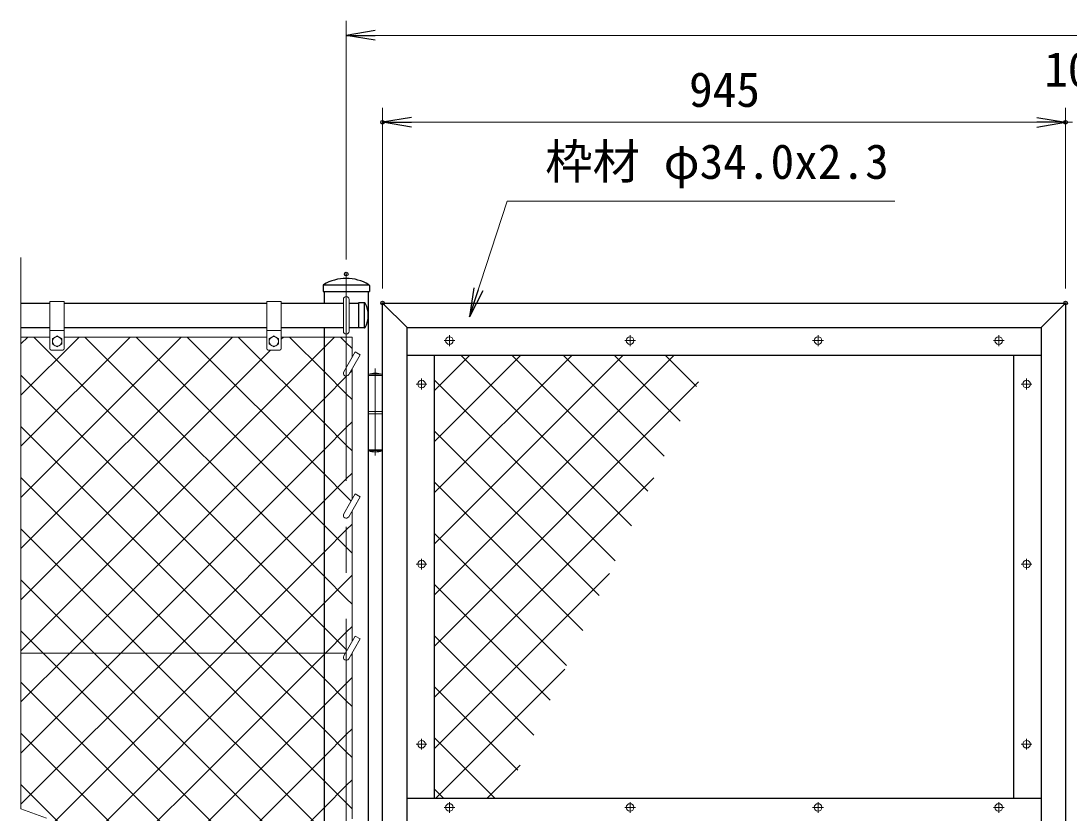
# Model space of a CAD drawing. Units: millimetres, scale not verified. Extents: x -4200 to 4200, y -2970 to 2970.
# Drawn here: x -208 to 1242, y 256 to 1351 of the extents above; entities that cross this region are included whole.
import ezdxf
from ezdxf.enums import TextEntityAlignment as Align

# ---------------------------------------------------------------- set-up
doc = ezdxf.new("R2010")
doc.units = ezdxf.units.MM
doc.header["$LTSCALE"] = 10
doc.header["$PDMODE"] = 32
doc.header["$PDSIZE"] = 5
doc.linetypes.add('USER1', pattern=[50.8, 31.75, -6.35, 6.35, -6.35])
for name, color, linetype, lineweight in [('0-0_D-STR1', 1, 'Continuous', 25), ('0-2_D-STR3', 3, 'Continuous', 13), ('0-3_D-BMK', 2, 'USER1', 13), ('0-6_D-STR-TXT', 7, 'Continuous', 13), ('0-7_D-STR-DIM', 7, 'Continuous', 13), ('0-B_D-STR2', 7, 'Continuous', 13)]:
    doc.layers.add(name, color=color, linetype=linetype, lineweight=lineweight)
doc.layers.add('0-8_0', color=7, linetype='Continuous')
doc.layers.add('0-9_Defpoints', color=8, linetype='Continuous')
doc.styles.add('ＭＳ ゴシック', font='')
doc.styles.get('ＭＳ ゴシック').set_extended_font_data('MS Gothic')

# ---------------------------------------------------------------- blocks, each defined once
blk = doc.blocks.new('_Open')
at = {"layer": '0-8_0'}
blk.add_line((-10, 1.667), (0, 0), dxfattribs=at)
blk.add_lwpolyline([(-10, -1.667), (0, 0), (-10, 0)], dxfattribs=at)

msp = doc.modelspace()

# ---------------------------------------------------------------- linework, layer by layer
at = {"layer": '0-0_D-STR1'}
for p, q in [((210.22, 986.37), (273.76, 986.37)), ((209.89, 985.42), (209.89, 977.37)), ((209.89, 977.37), (274.09, 977.37)), ((211.74, 961.37), (211.74, 977.37)), ((274.09, 985.42), (274.09, 977.37)), ((-208.01, 961.37), (-168.01, 961.37)), ((-148.01, 961.37), (131.99, 961.37)), ((151.99, 961.37), (237.99, 961.37)), ((245.99, 961.37), (258.99, 961.37)), ((267.32, 961.87), (258.99, 961.87)), ((258.99, 961.87), (258.99, 926.87)), ((266.99, 961.87), (266.99, 926.87)), ((292.24, -508.63), (292.24, 961.37)), ((292.24, 961.37), (1237.24, 961.37)), ((292.24, 961.37), (326.24, 927.37)), ((1237.24, 961.37), (1203.24, 927.37)), ((1237.24, 961.37), (1237.24, 234.37)), ((-208.01, 927.37), (-168.01, 927.37)), ((-148.01, 927.37), (131.99, 927.37)), ((151.99, 927.37), (237.99, 927.37)), ((211.74, -474.63), (211.74, 927.37)), ((245.99, 927.37), (258.99, 927.37)), ((267.32, 926.87), (258.99, 926.87)), ((326.24, -474.63), (326.24, 927.37)), ((326.24, 927.37), (1203.24, 927.37)), ((1203.24, 927.37), (1203.24, 234.37)), ((326.24, 889.37), (1203.24, 889.37)), ((364.24, 276.37), (364.24, 889.37)), ((1165.24, 889.37), (1165.24, 276.37)), ((1203.24, 276.37), (326.24, 276.37))]:
    msp.add_line(p, q, dxfattribs=at)
msp.add_lwpolyline([(272.24, 977.37), (272.24, -793.63), (211.74, -793.63), (211.74, -508.63)], dxfattribs=at)
for centre, radius, start, end in [((211.39, 985.42), 1.5, 120.85073, 180), ((241.99, 934.2), 61.17, 59.14927, 120.85073), ((272.59, 985.42), 1.5, 0, 59.14927), ((267.32, 960.87), 1, 32.29827, 90), ((236.77, 944.37), 35.72, 331.52136, 28.47864), ((267.32, 927.87), 1, 270, 327.70173)]:
    msp.add_arc(centre, radius, start, end, dxfattribs=at)
at = {"layer": '0-2_D-STR3'}
for p, q in [((-168.01, 963.37), (-168.01, 898.37)), ((-168.01, 963.37), (-148.01, 963.37)), ((-148.01, 963.37), (-148.01, 898.37)), ((131.99, 963.37), (131.99, 898.37)), ((131.99, 963.37), (151.99, 963.37)), ((151.99, 963.37), (151.99, 898.37)), ((237.99, 922.37), (237.99, 966.37)), ((245.99, 922.37), (245.99, 966.37)), ((-168.01, 914.37), (-208.01, 914.37)), ((-168.01, 923.37), (-148.01, 923.37)), ((-158.01, 915.87), (-164.51, 912.11)), ((-151.51, 912.11), (-158.01, 915.87)), ((131.99, 914.37), (-148.01, 914.37)), ((131.99, 923.37), (151.99, 923.37)), ((141.99, 915.87), (135.49, 912.11)), ((148.49, 912.11), (141.99, 915.87)), ((249.99, 914.37), (151.99, 914.37)), ((249.99, 886.22), (249.99, 914.37)), ((-164.51, 912.11), (-164.51, 904.63)), ((-151.51, 912.11), (-151.51, 904.63)), ((135.49, 912.11), (135.49, 904.63)), ((148.49, 912.11), (148.49, 904.63)), ((-166.01, 896.37), (-150.01, 896.37)), ((133.99, 896.37), (149.99, 896.37)), ((254.46, 893.96), (238.53, 866.37)), ((261.38, 889.96), (245.46, 862.37)), ((261.38, 889.96), (254.46, 893.96)), ((249.99, 689.72), (249.99, 870.22)), ((272.24, 861.37), (292.24, 861.37)), ((272.24, 861.37), (272.24, 758.37)), ((272.74, 862.87), (272.74, 861.37)), ((291.74, 862.87), (272.74, 862.87)), ((291.74, 862.87), (291.74, 861.37)), ((292.24, 861.37), (292.24, 758.37)), ((272.24, 811.37), (292.24, 811.37)), ((272.24, 808.37), (292.24, 808.37)), ((272.24, 758.37), (292.24, 758.37)), ((272.74, 758.37), (272.74, 756.87)), ((272.74, 756.87), (291.74, 756.87)), ((291.74, 758.37), (291.74, 756.87)), ((254.46, 697.46), (238.53, 669.87)), ((261.38, 693.46), (254.46, 697.46)), ((261.38, 693.46), (245.46, 665.87)), ((249.99, 493.22), (249.99, 673.72)), ((254.46, 500.96), (238.53, 473.37)), ((261.38, 496.96), (245.46, 469.37)), ((261.38, 496.96), (254.46, 500.96)), ((-208.01, 477.37), (240.84, 477.37)), ((249.99, 248.22), (249.99, 477.22))]:
    msp.add_line(p, q, dxfattribs=at)
for points in [[(-151.51, 904.63), (-158.01, 900.87), (-164.51, 904.63)], [(148.49, 904.63), (141.99, 900.87), (135.49, 904.63)]]:
    msp.add_lwpolyline(points, dxfattribs=at)
for centre, radius in [((-158.01, 908.37), 6.49), ((141.99, 908.37), 6.49), ((384.74, 909.37), 5.25), ((634.74, 909.37), 5.25), ((894.74, 909.37), 5.25), ((1144.74, 909.37), 5.25), ((346.24, 849.37), 5.25), ((1183.24, 849.37), 5.25), ((346.24, 600.37), 5.25), ((1183.24, 600.37), 5.25), ((346.24, 351.37), 5.25), ((1183.24, 351.37), 5.25), ((384.74, 263.87), 5.25), ((634.74, 263.87), 5.25), ((894.74, 263.87), 5.25), ((1144.74, 263.87), 5.25)]:
    msp.add_circle(centre, radius, dxfattribs=at)
for centre, radius, start, end in [((241.99, 966.37), 4, 0, 180), ((241.99, 922.37), 4, 180, 0), ((-166.01, 898.37), 2, 180, 270), ((-150.01, 898.37), 2, 270, 0), ((133.99, 898.37), 2, 180, 270), ((149.99, 898.37), 2, 270, 0), ((241.99, 864.37), 4, 150, 330), ((282.24, 833.53), 30.83, 72.05475, 107.94525), ((282.24, 786.2), 30.83, 252.05475, 287.94525), ((241.99, 667.87), 4, 150, 330), ((241.99, 471.37), 4, 150, 330)]:
    msp.add_arc(centre, radius, start, end, dxfattribs=at)
at = {"layer": '0-3_D-BMK'}
for p, q in [((241.99, -808.63), (241.99, 1001.37)), ((384.74, 916.81), (384.74, 901.93)), ((634.74, 916.81), (634.74, 901.93)), ((894.74, 916.81), (894.74, 901.93)), ((1144.74, 916.81), (1144.74, 901.93)), ((377.3, 909.37), (392.18, 909.37)), ((627.3, 909.37), (642.18, 909.37)), ((887.3, 909.37), (902.18, 909.37)), ((1137.3, 909.37), (1152.18, 909.37)), ((282.24, 871.07), (282.24, 750.64)), ((346.24, 856.81), (346.24, 841.93)), ((1183.24, 856.81), (1183.24, 841.93)), ((338.8, 849.37), (353.68, 849.37)), ((1175.8, 849.37), (1190.68, 849.37)), ((338.8, 600.37), (353.68, 600.37)), ((346.24, 607.81), (346.24, 592.93)), ((1175.8, 600.37), (1190.68, 600.37)), ((1183.24, 607.81), (1183.24, 592.93)), ((338.8, 351.37), (353.68, 351.37)), ((346.24, 358.81), (346.24, 343.93)), ((1175.8, 351.37), (1190.68, 351.37)), ((1183.24, 358.81), (1183.24, 343.93)), ((377.3, 263.87), (392.18, 263.87)), ((384.74, 271.31), (384.74, 256.43)), ((627.3, 263.87), (642.18, 263.87)), ((634.74, 271.31), (634.74, 256.43)), ((887.3, 263.87), (902.18, 263.87)), ((894.74, 271.31), (894.74, 256.43)), ((1137.3, 263.87), (1152.18, 263.87)), ((1144.74, 271.31), (1144.74, 256.43))]:
    msp.add_line(p, q, dxfattribs=at)
at = {"layer": '0-6_D-STR-TXT'}
msp.add_lwpolyline([(1000.78, 1102.44), (464.83, 1102.44), (412.97, 944.15)], dxfattribs=at)
at = {"layer": '0-7_D-STR-DIM'}
for p, q in [((241.99, 1021.37), (241.99, 1351.37)), ((281.99, 1331.37), (2201.99, 1331.37)), ((292.24, 981.37), (292.24, 1231.37)), ((1237.24, 981.37), (1237.24, 1231.37)), ((1237.24, 981.37), (1237.24, 1231.37)), ((1197.24, 1211.37), (332.24, 1211.37)), ((1197.24, 1211.37), (1157.24, 1211.37)), ((1246.74, 1211.37), (1237.24, 1211.37)), ((-208.01, 262.02), (-208.01, 1024.37)), ((-172.77, 249.19), (-208.01, 262.02))]:
    msp.add_line(p, q, dxfattribs=at)
at = {"layer": '0-9_Defpoints'}
for p in [(292.24, 1211.37), (1237.24, 1211.37), (241.99, 1001.37), (292.24, 961.37), (1237.24, 961.37)]:
    msp.add_point(p, dxfattribs=at)
at = {"layer": '0-B_D-STR2'}
for p, q in [((-208.01, 904.75), (-198.39, 914.37)), ((-208.01, 834.04), (-127.68, 914.37)), ((-208.01, 763.33), (-56.97, 914.37)), ((-208.01, 692.62), (13.74, 914.37)), ((-208.01, 621.91), (84.45, 914.37)), ((211.74, 583.17), (-119.45, 914.37)), ((211.74, 653.88), (-48.74, 914.37)), ((151.99, 911.2), (155.16, 914.37)), ((-208.01, 551.2), (137.16, 896.37)), ((364.24, 840.6), (413.01, 889.37)), ((364.24, 769.89), (483.72, 889.37)), ((364.24, 699.18), (554.43, 889.37)), ((364.24, 628.47), (625.14, 889.37)), ((364.24, 557.76), (695.85, 889.37)), ((636.69, 653.2), (400.52, 889.37)), ((659.17, 701.43), (471.23, 889.37)), ((681.66, 749.65), (541.94, 889.37)), ((704.15, 797.87), (612.65, 889.37)), ((726.64, 846.1), (683.36, 889.37)), ((176.13, 477.37), (-208.01, 861.5)), ((246.65, 864.43), (249.99, 867.77)), ((614.2, 604.98), (364.24, 854.94)), ((364.24, 487.05), (729.56, 852.37)), ((105.42, 477.37), (-208.01, 790.79)), ((211.74, 758.81), (241.99, 789.06)), ((241.99, 789.06), (249.99, 797.06)), ((591.71, 556.75), (364.24, 784.23)), ((-69.71, 477.37), (211.74, 758.81)), ((241.99, 718.35), (249.99, 726.35)), ((34.7, 477.37), (-208.01, 720.08)), ((211.74, 688.1), (241.99, 718.35)), ((364.24, 416.34), (667.78, 719.88)), ((569.23, 508.53), (364.24, 713.52)), ((1.01, 477.37), (211.74, 688.1)), ((241.99, 623.63), (211.74, 653.88)), ((241.99, 647.64), (249.99, 655.64)), ((-36.01, 477.37), (-208.01, 649.37)), ((211.74, 617.39), (241.99, 647.64)), ((546.74, 460.31), (364.24, 642.81)), ((249.99, 615.63), (241.99, 623.63)), ((71.72, 477.37), (211.74, 617.39)), ((241.99, 552.92), (211.74, 583.17)), ((241.99, 576.93), (249.99, 584.93)), ((364.24, 345.63), (606, 587.38)), ((-106.72, 477.37), (-208.01, 578.66)), ((211.74, 546.68), (241.99, 576.93)), ((524.25, 412.08), (364.24, 572.1)), ((249.99, 544.92), (241.99, 552.92)), ((142.43, 477.37), (211.74, 546.68)), ((-177.43, 477.37), (-208.01, 507.95)), ((501.77, 363.86), (364.24, 501.38)), ((-208.01, 339.06), (-69.71, 477.37)), ((-208.01, 268.35), (1.01, 477.37)), ((-208.01, 197.64), (71.72, 477.37)), ((-208.01, 126.93), (142.43, 477.37)), ((211.74, 88.2), (-177.43, 477.37)), ((211.74, 158.91), (-106.72, 477.37)), ((211.74, 229.62), (-36.01, 477.37)), ((211.74, 300.33), (34.7, 477.37)), ((211.74, 371.04), (105.42, 477.37)), ((211.74, 441.75), (176.13, 477.37)), ((249.99, 474.21), (248.89, 475.31)), ((365.69, 276.37), (544.21, 454.89)), ((241.99, 411.5), (211.74, 441.75)), ((211.74, 405.26), (241.99, 435.51)), ((241.99, 435.51), (249.99, 443.51)), ((479.28, 315.64), (364.24, 430.67)), ((249.99, 403.5), (241.99, 411.5)), ((-206.15, -12.63), (211.74, 405.26)), ((171.15, -12.63), (-208.01, 366.53)), ((241.99, 340.79), (211.74, 371.04)), ((211.74, 334.55), (241.99, 364.8)), ((241.99, 364.8), (249.99, 372.8)), ((447.84, 276.37), (364.24, 359.96)), ((-135.44, -12.63), (211.74, 334.55)), ((249.99, 332.79), (241.99, 340.79)), ((436.4, 276.37), (482.43, 322.4)), ((100.44, -12.63), (-208.01, 295.82)), ((241.99, 270.08), (211.74, 300.33)), ((211.74, 263.84), (241.99, 294.09)), ((241.99, 294.09), (249.99, 302.09)), ((377.13, 276.37), (364.24, 289.25)), ((-64.73, -12.63), (211.74, 263.84)), ((249.99, 262.08), (241.99, 270.08))]:
    msp.add_line(p, q, dxfattribs=at)
for points in [[(-208.01, 480.49), (211.74, 900.24), (225.87, 914.37)], [(243.03, 481.17), (241.99, 482.21), (211.74, 512.46), (-190.16, 914.37)], [(248.75, 687.58), (241.99, 694.35), (211.74, 724.6), (21.97, 914.37)], [(249.99, 757.06), (241.99, 765.06), (211.74, 795.31), (92.68, 914.37)], [(249.99, 827.77), (241.99, 835.77), (211.74, 866.02), (163.39, 914.37)], [(249.99, 898.48), (241.99, 906.48), (234.1, 914.37)], [(-208.01, 409.77), (-140.42, 477.37), (211.74, 829.52), (241.99, 859.77), (242.64, 860.42)], [(-208.01, 56.22), (211.74, 475.97), (213.14, 477.37), (241.99, 506.22), (249.99, 514.22)], [(241.21, -11.98), (211.74, 17.49), (-208.01, 437.24)]]:
    msp.add_lwpolyline(points, dxfattribs=at)

# ---------------------------------------------------------------- block references
at = {"layer": '0-6_D-STR-TXT', "xscale": 4, "yscale": 4, "rotation": 251.85931}
msp.add_blockref('_Open', (412.35, 942.25), dxfattribs=at)
at = {"layer": '0-7_D-STR-DIM', "xscale": 4, "yscale": 4, "rotation": 180}
for p in [(241.99, 1331.37), (292.24, 1211.37)]:
    msp.add_blockref('_Open', p, dxfattribs=at)
at = {"layer": '0-7_D-STR-DIM', "xscale": 4, "yscale": 4}
msp.add_blockref('_Open', (1237.24, 1211.37), dxfattribs=at)
msp.add_blockref('_Open', (1237.24, 1211.37), dxfattribs=at)

# ---------------------------------------------------------------- texts
at = {"layer": '0-6_D-STR-TXT', "style": 'ＭＳ ゴシック'}
msp.add_text('枠材 φ34.0x2.3', height=48.09, dxfattribs=at).set_placement((517.28, 1118.58), align=Align.BOTTOM_LEFT)
at = {"layer": '0-7_D-STR-DIM', "style": 'ＭＳ ゴシック'}
for s, p in [('10', (1207.59, 1246.12)), ('945', (716.27, 1218.12))]:
    msp.add_text(s, height=48.09, dxfattribs=at).set_placement(p, align=Align.BOTTOM_LEFT)

doc.saveas('drawing.dxf')
